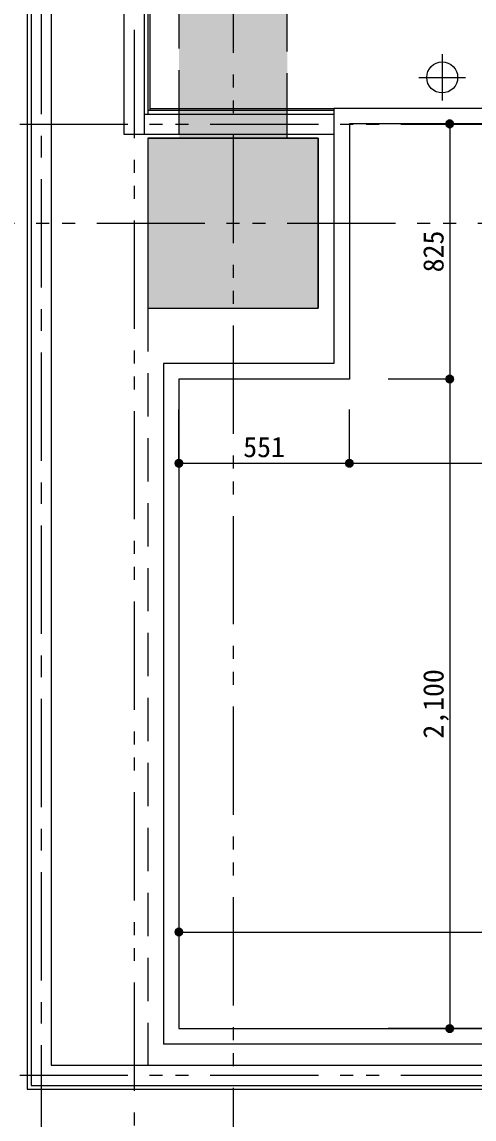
# Model space of a CAD drawing. Units: millimetres at full size. Extents: x -22551 to 92397, y -19340 to 14894.
# Drawn here: x -12321 to -10859, y -4127 to -580 of the extents above; entities that cross this region are included whole.
import ezdxf
from ezdxf.enums import TextEntityAlignment as Align

# ---------------------------------------------------------------- set-up
doc = ezdxf.new("R2010")
doc.units = ezdxf.units.MM
doc.header["$LTSCALE"] = 70
for name, pattern in [('CHAIN1', [8, 5, -1, 1, -1]), ('DASHED2', [3, 2, -1]), ('DASHED3', [4, 3, -1]), ('DOUBLE_CHAIN1', [8.8, 5, -1, 0.6, -0.6, 0.6, -1])]:
    doc.linetypes.add(name, pattern=pattern)
for name, color, linetype, lineweight in [('1-2_階なし_梁', 9, 'DASHED3', 15), ('2-0_通芯', 7, 'Continuous', 15), ('4-1_階なし_柱', 9, 'Continuous', 15)]:
    doc.layers.add(name, color=color, linetype=linetype, lineweight=lineweight)
doc.styles.add('ＭＳ ゴシック', font='')
doc.styles.get('ＭＳ ゴシック').set_extended_font_data('MS Gothic')

# ---------------------------------------------------------------- blocks, each defined once
blk = doc.blocks.new('グループ部品-125')
at = {"layer": '2-0_通芯', "linetype": 'DOUBLE_CHAIN1'}
for p, q in [((-11638.39, 11374.3), (-11638.39, -7111.67)), ((-11958.39, 8017.87), (-11958.39, -4485.12)), ((-12944.02, -910.7), (-4791.66, -910.7)), ((-22551.09, -1230.7), (23861.61, -1230.7)), ((-12944.02, -3985.7), (17404.63, -3985.7))]:
    blk.add_line(p, q, dxfattribs=at)
at = {"layer": '2-0_通芯', "linetype": 'CHAIN1'}
blk.add_line((-12258.39, 591.3), (-12258.39, -4485.12), dxfattribs=at)
at = {"layer": '2-0_通芯'}
for p, q in [((-11990.89, 566.3), (-11990.89, -943.2)), ((-11925.89, 566.3), (-11925.89, -943.2)), ((-11913.39, 566.3), (-11913.39, -878.2)), ((-11907.39, 566.3), (-11907.39, -865.7)), ((-12303.39, 469.3), (-12303.39, -4030.7)), ((-12290.89, 481.8), (-12290.89, -4018.2)), ((-12225.89, 481.8), (-12225.89, -3953.2)), ((-10962.39, -684.7), (-10962.39, -834.7)), ((-11037.39, -759.7), (-10887.39, -759.7)), ((-11925.89, -878.2), (-11312.39, -878.2)), ((-11913.39, -865.7), (-11312.39, -865.7)), ((-11907.39, -859.7), (-11312.39, -859.7)), ((-10714.53, -909.7), (-11136.83, -909.7)), ((-10938.1, -909.7), (-10938.1, -3834.7)), ((-11990.89, -943.2), (-11312.39, -943.2)), ((-11913.39, -955.7), (-11913.39, -1505.7)), ((-11913.39, -1505.7), (-11363.39, -1505.7)), ((-11312.39, -1684.7), (-11863.39, -1684.7)), ((-11863.39, -1684.7), (-11863.39, -3884.7)), ((-11262.39, -1734.7), (-11813.39, -1734.7)), ((-10938.1, -1734.7), (-11136.83, -1734.7)), ((-11813.39, -2007.08), (-11813.39, -1833.19)), ((-11262.39, -2007.08), (-11262.39, -1833.19)), ((-11813.39, -2007.08), (-8662.39, -2007.08)), ((-11813.39, -3522.4), (-8662.39, -3522.4)), ((-10714.53, -3834.7), (-11136.83, -3834.7)), ((-12225.89, -3953.2), (-3818.39, -3953.2)), ((-12303.39, -4030.7), (-3168.39, -4030.7)), ((-12290.89, -4018.2), (-3168.39, -4018.2))]:
    blk.add_line(p, q, dxfattribs=at)
at = {"layer": '2-0_通芯', "linetype": 'DASHED3'}
blk.add_line((-11538.39, -955.7), (-11913.39, -955.7), dxfattribs=at)
at = {"layer": '2-0_通芯', "linetype": 'DASHED2'}
blk.add_line((-11913.39, -1505.7), (-11913.39, -3953.2), dxfattribs=at)
at = {"layer": '2-0_通芯'}
for points in [[(-8662.39, -859.7), (-6162.39, -859.7), (-6162.39, -1684.7), (-5342.39, -1684.7), (-5342.39, -3884.7), (-11863.39, -3884.7)], [(-8662.39, -859.7), (-11312.39, -859.7), (-11312.39, -1684.7)], [(-10687.89, -909.7), (-11262.39, -909.7), (-11262.39, -1734.7)], [(-11913.39, -955.7), (-11363.39, -955.7), (-11363.39, -1505.7)], [(-11813.39, -1734.7), (-11813.39, -3834.7), (-8662.39, -3834.7)]]:
    blk.add_lwpolyline(points, dxfattribs=at)
blk.add_circle((-10962.39, -759.7), 50, dxfattribs=at)
at = {"layer": '2-0_通芯', "color": 4}
for points in [[(-10923.1, -909.7), (-10950.24, -900.88), (-10953.1, -909.7)], [(-10953.1, -909.7), (-10933.47, -923.97), (-10923.1, -909.7)], [(-10933.47, -923.97), (-10953.1, -909.7), (-10942.74, -923.97)], [(-10942.74, -923.97), (-10953.1, -909.7), (-10950.24, -918.52)], [(-10923.1, -909.7), (-10942.74, -895.43), (-10950.24, -900.88)], [(-10923.1, -909.7), (-10933.47, -895.43), (-10942.74, -895.43)], [(-10925.97, -900.88), (-10933.47, -895.43), (-10923.1, -909.7)], [(-10923.1, -909.7), (-10933.47, -923.97), (-10925.97, -918.52)], [(-10950.24, -1725.88), (-10953.1, -1734.7), (-10925.97, -1725.88)], [(-10923.1, -1734.7), (-10925.97, -1725.88), (-10953.1, -1734.7)], [(-10923.1, -1734.7), (-10953.1, -1734.7), (-10925.97, -1743.52)], [(-10953.1, -1734.7), (-10950.24, -1743.52), (-10925.97, -1743.52)], [(-10942.74, -1720.43), (-10950.24, -1725.88), (-10925.97, -1725.88)], [(-10933.47, -1720.43), (-10942.74, -1720.43), (-10925.97, -1725.88)], [(-10933.47, -1748.97), (-10925.97, -1743.52), (-10950.24, -1743.52)], [(-10933.47, -1748.97), (-10950.24, -1743.52), (-10942.74, -1748.97)], [(-11798.39, -2007.08), (-11825.52, -1998.26), (-11828.39, -2007.08)], [(-11828.39, -2007.08), (-11808.75, -2021.35), (-11798.39, -2007.08)], [(-11808.75, -2021.35), (-11828.39, -2007.08), (-11818.02, -2021.35)], [(-11818.02, -2021.35), (-11828.39, -2007.08), (-11825.52, -2015.9)], [(-11798.39, -2007.08), (-11818.02, -1992.81), (-11825.52, -1998.26)], [(-11798.39, -2007.08), (-11808.75, -1992.81), (-11818.02, -1992.81)], [(-11801.25, -1998.26), (-11808.75, -1992.81), (-11798.39, -2007.08)], [(-11798.39, -2007.08), (-11808.75, -2021.35), (-11801.25, -2015.9)], [(-11277.39, -2007.08), (-11274.52, -2015.9), (-11274.52, -1998.26)], [(-11250.25, -1998.26), (-11257.75, -1992.81), (-11274.52, -1998.26)], [(-11257.75, -1992.81), (-11267.02, -1992.81), (-11274.52, -1998.26)], [(-11274.52, -2015.9), (-11250.25, -2015.9), (-11274.52, -1998.26)], [(-11250.25, -1998.26), (-11274.52, -1998.26), (-11250.25, -2015.9)], [(-11250.25, -2015.9), (-11274.52, -2015.9), (-11257.75, -2021.35)], [(-11257.75, -2021.35), (-11274.52, -2015.9), (-11267.02, -2021.35)], [(-11247.39, -2007.08), (-11250.25, -1998.26), (-11250.25, -2015.9)], [(-11818.02, -3508.14), (-11825.52, -3513.59), (-11801.25, -3513.59)], [(-11808.75, -3508.14), (-11818.02, -3508.14), (-11801.25, -3513.59)], [(-11828.39, -3522.4), (-11798.39, -3522.4), (-11825.52, -3513.59)], [(-11798.39, -3522.4), (-11828.39, -3522.4), (-11801.25, -3531.22)], [(-11828.39, -3522.4), (-11825.52, -3531.22), (-11801.25, -3531.22)], [(-11801.25, -3513.59), (-11825.52, -3513.59), (-11798.39, -3522.4)], [(-11808.75, -3536.67), (-11801.25, -3531.22), (-11825.52, -3531.22)], [(-11808.75, -3536.67), (-11825.52, -3531.22), (-11818.02, -3536.67)], [(-10950.24, -3825.88), (-10953.1, -3834.7), (-10925.97, -3825.88)], [(-10923.1, -3834.7), (-10925.97, -3825.88), (-10953.1, -3834.7)], [(-10942.74, -3820.43), (-10950.24, -3825.88), (-10925.97, -3825.88)], [(-10933.47, -3820.43), (-10942.74, -3820.43), (-10925.97, -3825.88)], [(-10923.1, -3834.7), (-10953.1, -3834.7), (-10925.97, -3843.52)], [(-10953.1, -3834.7), (-10950.24, -3843.52), (-10925.97, -3843.52)], [(-10933.47, -3848.97), (-10925.97, -3843.52), (-10950.24, -3843.52)], [(-10933.47, -3848.97), (-10950.24, -3843.52), (-10942.74, -3848.97)]]:
    blk.add_solid(points, dxfattribs=at)
at = {"layer": '2-0_通芯', "style": 'ＭＳ ゴシック'}
for s, p in [('825', (-10938.1, -1389.7)), ('2,100', (-10938.1, -2897.2))]:
    blk.add_text(s, height=65.98, rotation=90, dxfattribs=at).set_placement(p, align=Align.BOTTOM_LEFT)
blk.add_text('551', height=65.98, dxfattribs=at).set_placement((-11605.39, -2007.08), align=Align.BOTTOM_LEFT)

msp = doc.modelspace()

# ---------------------------------------------------------------- linework, layer by layer
at = {"layer": '1-2_階なし_梁', "color": 7}
msp.add_lwpolyline([(-11813.39, -955.7), (-11463.39, -955.7), (-11463.39, 6544.3), (-11813.39, 6544.3)], close=True, dxfattribs=at)
msp.add_lwpolyline([(-11813.39, -955.7), (-11463.39, -955.7), (-11463.39, 6544.3), (-11813.39, 6544.3)], close=True, dxfattribs=at)
at = {"layer": '1-2_階なし_梁'}
for points in [[(-11813.39, 6544.3), (-11463.39, -955.7), (-11463.39, 6544.3)], [(-11813.39, 6544.3), (-11813.39, -955.7), (-11463.39, -955.7)]]:
    msp.add_solid(points, dxfattribs=at)
at = {"layer": '4-1_階なし_柱', "color": 7}
msp.add_lwpolyline([(-11913.39, -1505.7), (-11363.39, -1505.7), (-11363.39, -955.7), (-11913.39, -955.7)], close=True, dxfattribs=at)
msp.add_lwpolyline([(-11913.39, -1505.7), (-11363.39, -1505.7), (-11363.39, -955.7), (-11913.39, -955.7)], close=True, dxfattribs=at)
at = {"layer": '4-1_階なし_柱'}
for points in [[(-11363.39, -955.7), (-11913.39, -955.7), (-11913.39, -1505.7)], [(-11363.39, -955.7), (-11913.39, -1505.7), (-11363.39, -1505.7)]]:
    msp.add_solid(points, dxfattribs=at)

# ---------------------------------------------------------------- block references
at = {"layer": '2-0_通芯'}
msp.add_blockref('グループ部品-125', (0, 0), dxfattribs=at)

doc.saveas('drawing.dxf')
